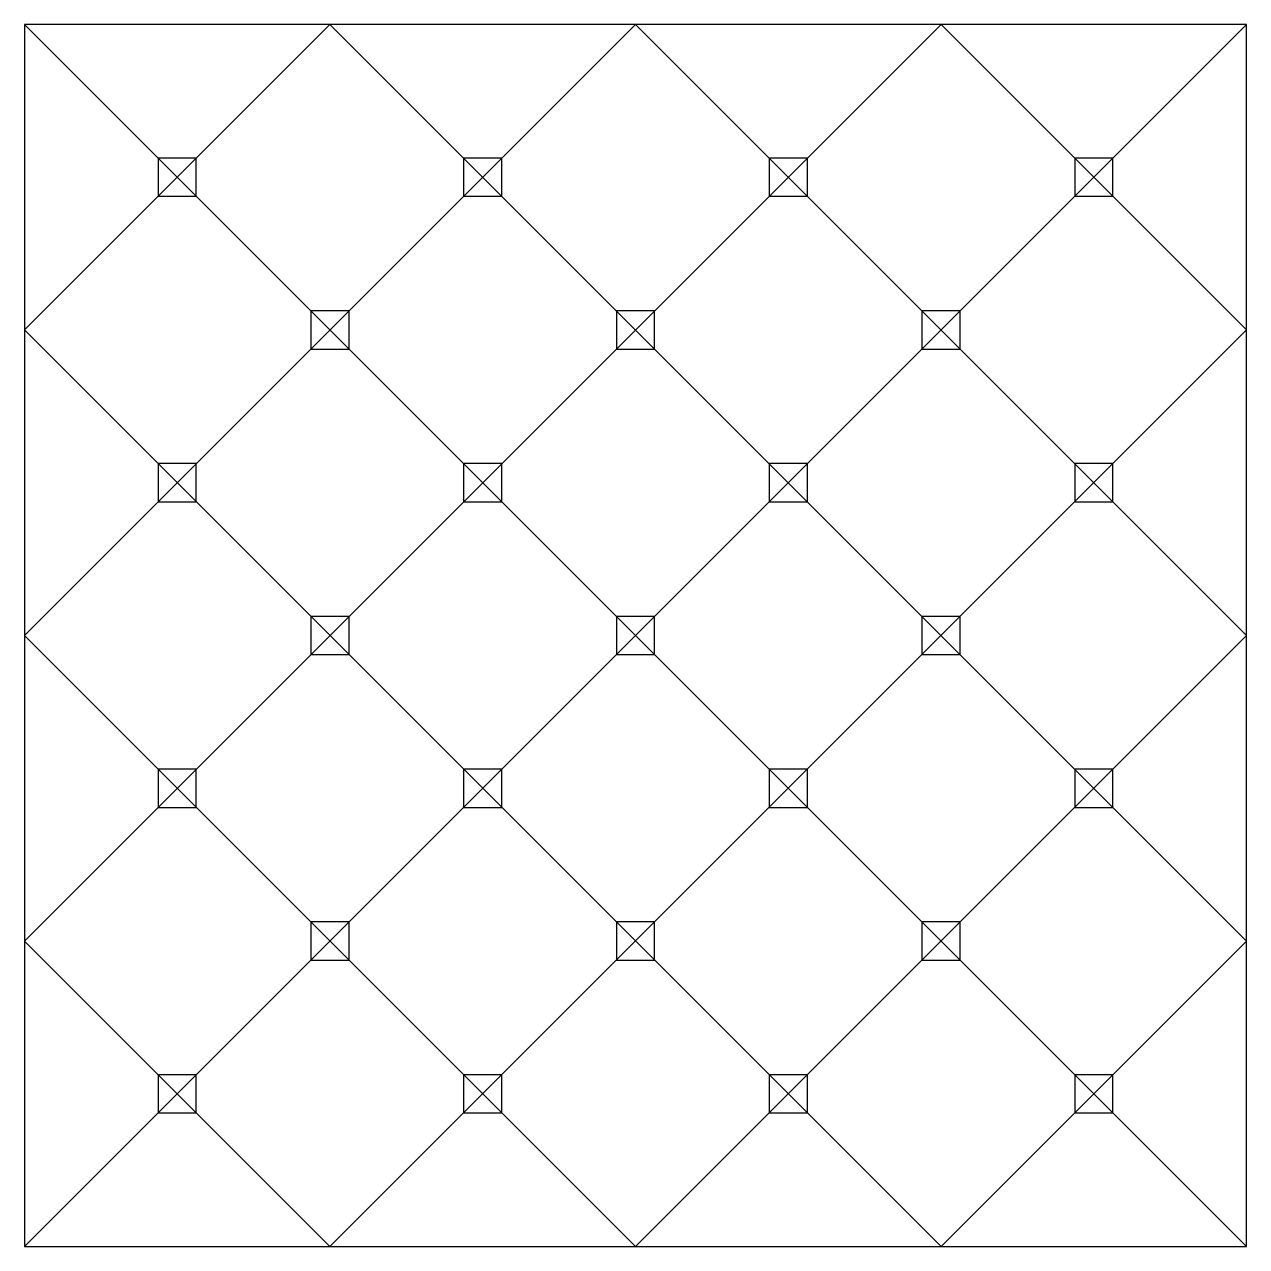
# Model space of a CAD drawing. Header units: millimetres. Extents: x 4214 to 11002, y -82053 to -75264.
import ezdxf

# ---------------------------------------------------------------- set-up
doc = ezdxf.new("R2010")
doc.units = ezdxf.units.MM
doc.header["$LTSCALE"] = 5
doc.layers.add('5HAT', color=8, linetype='Continuous')
doc.layers.add('9TIT', color=9, linetype='Continuous')

msp = doc.modelspace()

# ---------------------------------------------------------------- linework, layer by layer
at = {"layer": '5HAT'}
for p, q in [((11002.3, -75264.4), (4214.1, -82052.6)), ((9305.3, -75264.4), (4214.1, -80355.6)), ((11002.3, -82052.6), (4214.1, -75264.4)), ((7608.2, -75264.4), (4214.1, -78658.5)), ((5911.2, -75264.4), (4214.1, -76961.5)), ((11002.3, -80355.6), (5911.2, -75264.4)), ((11002.3, -78658.5), (7608.2, -75264.4)), ((11002.3, -76961.5), (9305.3, -75264.4)), ((9305.3, -82052.6), (4214.1, -76961.5)), ((11002.3, -76961.5), (5911.2, -82052.6)), ((7608.2, -82052.6), (4214.1, -78658.5)), ((11002.3, -78658.5), (7608.2, -82052.6)), ((5911.2, -82052.6), (4214.1, -80355.6)), ((11002.3, -80355.6), (9305.3, -82052.6))]:
    msp.add_line(p, q, dxfattribs=at)
for points in [[(4956.6, -76006.9), (4956.6, -76219), (5168.7, -76219), (5168.7, -76006.9), (4956.6, -76006.9)], [(6653.6, -76006.9), (6653.6, -76219), (6865.7, -76219), (6865.7, -76006.9), (6653.6, -76006.9)], [(8350.7, -76006.9), (8350.7, -76219), (8562.8, -76219), (8562.8, -76006.9), (8350.7, -76006.9)], [(10047.7, -76006.9), (10047.7, -76219), (10259.9, -76219), (10259.9, -76006.9), (10047.7, -76006.9)], [(5805.1, -76855.4), (5805.1, -77067.5), (6017.2, -77067.5), (6017.2, -76855.4), (5805.1, -76855.4)], [(7502.1, -76855.4), (7502.1, -77067.5), (7714.3, -77067.5), (7714.3, -76855.4), (7502.1, -76855.4)], [(9199.2, -76855.4), (9199.2, -77067.5), (9411.3, -77067.5), (9411.3, -76855.4), (9199.2, -76855.4)], [(4956.6, -77703.9), (4956.6, -77916.1), (5168.7, -77916.1), (5168.7, -77703.9), (4956.6, -77703.9)], [(6653.6, -77703.9), (6653.6, -77916.1), (6865.7, -77916.1), (6865.7, -77703.9), (6653.6, -77703.9)], [(8350.7, -77703.9), (8350.7, -77916.1), (8562.8, -77916.1), (8562.8, -77703.9), (8350.7, -77703.9)], [(10047.7, -77703.9), (10047.7, -77916.1), (10259.9, -77916.1), (10259.9, -77703.9), (10047.7, -77703.9)], [(5805.1, -78552.5), (5805.1, -78764.6), (6017.2, -78764.6), (6017.2, -78552.5), (5805.1, -78552.5)], [(7502.1, -78552.5), (7502.1, -78764.6), (7714.3, -78764.6), (7714.3, -78552.5), (7502.1, -78552.5)], [(9199.2, -78552.5), (9199.2, -78764.6), (9411.3, -78764.6), (9411.3, -78552.5), (9199.2, -78552.5)], [(4956.6, -79401), (4956.6, -79613.1), (5168.7, -79613.1), (5168.7, -79401), (4956.6, -79401)], [(6653.6, -79401), (6653.6, -79613.1), (6865.7, -79613.1), (6865.7, -79401), (6653.6, -79401)], [(8350.7, -79401), (8350.7, -79613.1), (8562.8, -79613.1), (8562.8, -79401), (8350.7, -79401)], [(10047.7, -79401), (10047.7, -79613.1), (10259.9, -79613.1), (10259.9, -79401), (10047.7, -79401)], [(5805.1, -80249.5), (5805.1, -80461.7), (6017.2, -80461.7), (6017.2, -80249.5), (5805.1, -80249.5)], [(7502.1, -80249.5), (7502.1, -80461.7), (7714.3, -80461.7), (7714.3, -80249.5), (7502.1, -80249.5)], [(9199.2, -80249.5), (9199.2, -80461.7), (9411.3, -80461.7), (9411.3, -80249.5), (9199.2, -80249.5)], [(4956.6, -81098), (4956.6, -81310.2), (5168.7, -81310.2), (5168.7, -81098), (4956.6, -81098)], [(6653.6, -81098), (6653.6, -81310.2), (6865.7, -81310.2), (6865.7, -81098), (6653.6, -81098)], [(8350.7, -81098), (8350.7, -81310.2), (8562.8, -81310.2), (8562.8, -81098), (8350.7, -81098)], [(10047.7, -81098), (10047.7, -81310.2), (10259.9, -81310.2), (10259.9, -81098), (10047.7, -81098)]]:
    msp.add_lwpolyline(points, dxfattribs=at)
at = {"layer": '9TIT'}
msp.add_lwpolyline([(11002.3, -75264.4), (4214.1, -75264.4), (4214.1, -82052.6), (11002.3, -82052.6)], close=True, dxfattribs=at)

doc.saveas('drawing.dxf')
